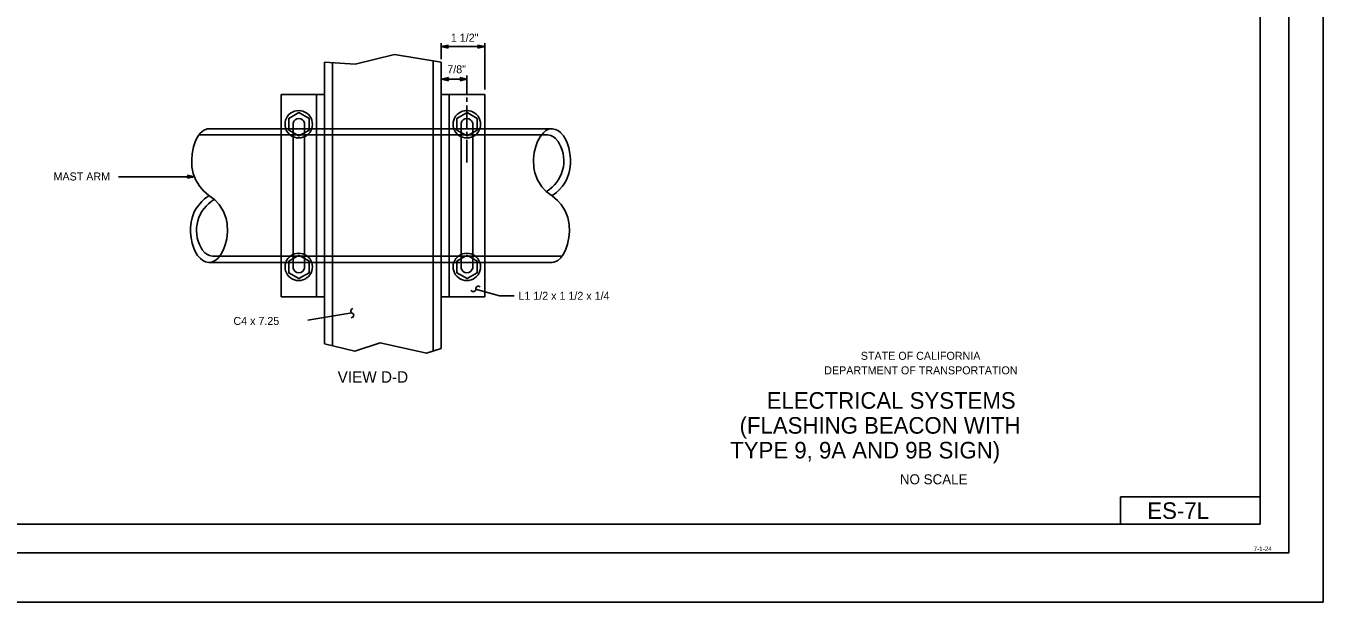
# Model space of a CAD drawing. Extents: x -894 to 866, y -472 to 714.
# Drawn here: x -268 to 866, y -472 to 32 of the extents above; entities that cross this region are included whole.
import ezdxf

# ---------------------------------------------------------------- set-up
doc = ezdxf.new("R2010")
doc.units = 0
for name, color, linetype in [('border_INSIDE-BORDER-anno', 7, 'Continuous'), ('border_PLOTTING-ELEMENTS', 7, 'Continuous'), ('border_rw_22x34_Cut_Lines', 7, 'Continuous'), ('border_SHEET', 7, 'Continuous'), ('border_WITHIN-BORDER-anno', 7, 'Continuous'), ('es_DETAIL', 7, 'Continuous'), ('es_DETAIL-anno', 7, 'Continuous')]:
    doc.layers.add(name, color=color, linetype=linetype)

msp = doc.modelspace()

# ---------------------------------------------------------------- linework, layer by layer
at = {"layer": 'border_PLOTTING-ELEMENTS'}
for points in [[(-894, -472.4), (866, -472.4), (866, 713.6), (-894, 713.6)], [(-864, 670.6), (836, 670.6), (836, -429.4), (-864, -429.4)]]:
    msp.add_lwpolyline(points, close=True, dxfattribs=at)
at = {"layer": 'border_rw_22x34_Cut_Lines'}
msp.add_lwpolyline([(-864, 670.6), (836, 670.6), (836, -429.4), (-864, -429.4)], close=True, dxfattribs=at)
at = {"layer": 'border_SHEET'}
for p, q in [((811, 645.6), (811, -404.4)), ((688.9, -404.4), (688.9, -380.4)), ((688.9, -380.4), (810.9, -380.4)), ((811, -404.4), (-814, -404.4))]:
    msp.add_line(p, q, dxfattribs=at)
at = {"layer": 'es_DETAIL'}
for p, q in [((19.6, -1.7), (54.1, 6.7)), ((54.1, 6.7), (94.9, -0.1)), ((87.9, 1), (87.9, -58.3)), ((-7.1, -0.1), (-7.1, -58.3)), ((-7.1, -0.1), (19.6, -1.7)), ((-0.1, -0.5), (-0.1, -58.3)), ((94.9, -0.1), (94.9, -58.3)), ((-45.1, -28.3), (-45.1, -58.3)), ((-45.1, -28.3), (-7.1, -28.3)), ((-14.1, -28.3), (-14.1, -205.3)), ((94.9, -28.3), (132.9, -28.3)), ((101.9, -28.3), (101.9, -205.3)), ((132.9, -28.3), (132.9, -58.3)), ((-34.6, -53.4), (-34.6, -180.2)), ((-24.6, -53.4), (-24.6, -180.2)), ((112.4, -53.4), (112.4, -180.2)), ((122.4, -53.4), (122.4, -180.2)), ((-117.3, -63.8), (182.5, -63.8)), ((-108.2, -58.3), (112.4, -58.3)), ((-45.1, -58.3), (-45.1, -175.3)), ((-34.6, -58.3), (-24.6, -58.3)), ((-7.1, -58.3), (-7.1, -175.3)), ((-0.1, -58.3), (-0.1, -175.3)), ((87.9, -58.3), (87.9, -175.3)), ((94.9, -58.3), (94.9, -175.3)), ((112.4, -58.3), (122.4, -58.3)), ((122.4, -58.3), (191.8, -58.3)), ((132.9, -58.3), (132.9, -175.3)), ((182.5, -63.8), (188.1, -63.8)), ((-105, -169.8), (-99, -169.8)), ((-98.9, -169.8), (200.6, -169.8)), ((-108.2, -175.3), (191.8, -175.3)), ((-45.1, -175.3), (-45.1, -205.3)), ((-34.6, -175.3), (-24.6, -175.3)), ((-7.1, -175.3), (-7.1, -246.5)), ((-0.1, -175.3), (-0.1, -248.2)), ((87.9, -175.3), (87.9, -252.8)), ((94.9, -175.3), (94.9, -250.7)), ((112.4, -175.3), (122.4, -175.3)), ((132.9, -175.3), (132.9, -205.3)), ((-45.1, -205.3), (-7.1, -205.3)), ((94.9, -205.3), (132.9, -205.3)), ((-7.1, -246.5), (19.4, -252.8)), ((19.4, -252.8), (41.5, -245.5)), ((41.5, -245.5), (81.9, -254.7)), ((81.9, -254.7), (94.9, -250.7))]:
    msp.add_line(p, q, dxfattribs=at)
for points in [[(-20.7, -58.3), (-20.7, -49.3), (-29.5, -44.2), (-38.4, -49.3), (-38.4, -58.3)], [(126.3, -58.3), (126.3, -49.3), (117.5, -44.2), (108.6, -49.3), (108.6, -58.3)], [(-108.2, -58.3), (-109.8, -58.5), (-113.1, -59.9), (-115.9, -62.3), (-118, -65.2), (-119.9, -69), (-121.7, -74.2), (-122.9, -80.2), (-123.3, -85.6), (-123.2, -91.6), (-122, -97.5), (-119.7, -103.3), (-116.2, -109), (-113.1, -112.7), (-108.4, -116.7), (-103.1, -120.6), (-99.3, -124.6), (-95.4, -130.6), (-93.1, -136.9), (-92.3, -141.1), (-92.1, -148.6), (-92.7, -154.6), (-93.9, -159.9), (-95.4, -164), (-97.7, -168.4), (-100.5, -171.8), (-102.8, -173.7), (-105.2, -174.8), (-108.3, -175.3), (-111.3, -174.8), (-113.7, -173.6), (-115.6, -172), (-118.1, -169.2), (-120.3, -165.6), (-121.5, -162.8), (-122.8, -158.5), (-123.8, -153.8), (-124.3, -148.9), (-124.4, -144.9), (-123.8, -140.1), (-122.9, -136.2), (-121.3, -132), (-120.5, -130), (-118.7, -127.3), (-117.2, -125.1), (-114.5, -122), (-112, -119.7), (-110, -118.1), (-108.3, -116.9)], [(-38.4, -58.3), (-38.4, -59.5)], [(-38.4, -59.5), (-29.5, -64.6), (-20.7, -59.5), (-20.7, -58.3)], [(108.6, -58.3), (108.6, -59.5)], [(108.6, -59.5), (117.5, -64.6), (126.3, -59.5), (126.3, -58.3)], [(191.8, -175.3), (193.4, -175.2), (196.7, -173.8), (199.5, -171.3), (201.6, -168.5), (203.6, -164.6), (205.3, -159.4), (206.5, -153.4), (207, -148.1), (206.8, -142.1), (205.6, -136.1), (203.4, -130.3), (199.9, -124.6), (196.7, -121), (192, -117), (186.7, -113.1), (182.9, -109.1), (179, -103), (176.7, -96.8), (175.9, -92.5), (175.7, -85.1), (176.3, -79), (177.6, -73.8), (179, -69.6), (181.3, -65.3), (184.2, -61.8), (186.4, -60), (188.8, -58.8), (191.9, -58.3), (194.9, -58.9), (197.3, -60.1), (199.2, -61.6), (201.7, -64.5), (203.9, -68.1), (205.1, -70.8), (206.4, -75.1), (207.4, -79.9), (207.9, -84.7), (208, -88.7), (207.4, -93.6), (206.5, -97.4), (205, -101.6), (204.1, -103.7), (202.4, -106.4), (200.8, -108.6), (198.1, -111.7), (195.7, -114), (193.6, -115.6), (191.9, -116.8)], [(188.1, -63.8), (190.8, -64.3), (193, -65.4), (194.8, -66.8), (197, -69.4), (198.1, -71.3)], [(-105, -169.8), (-107.8, -169.3), (-110, -168.2), (-111.8, -166.9), (-114, -164.3), (-115.1, -162.4)], [(-38.4, -174.1), (-29.5, -169), (-20.7, -174.1), (-20.7, -175.3)], [(108.6, -174.1), (117.5, -169), (126.3, -174.1), (126.3, -175.3)], [(-38.4, -175.3), (-38.4, -174.1)], [(-20.7, -175.3), (-20.7, -184.4), (-29.5, -189.5), (-38.4, -184.4), (-38.4, -175.3)], [(108.6, -175.3), (108.6, -174.1)], [(126.3, -175.3), (126.3, -184.4), (117.5, -189.5), (108.6, -184.4), (108.6, -175.3)]]:
    msp.add_lwpolyline(points, dxfattribs=at)
for centre, radius, start, end in [((-29.7, -54.4), 12, 340.9762, 199.0751), ((117.3, -54.4), 12, 340.9762, 199.0751), ((-29.6, -54.5), 5.11, 11.8795, 168.1205), ((117.4, -54.5), 5.11, 11.8795, 168.1205), ((-29.7, -54.4), 12, 199.0751, 341.0495), ((117.3, -54.4), 12, 199.0751, 341.0495), ((171, -86.5), 31.1, 300.6616, 29.2288), ((-88, -147.2), 31.1, 119.9607, 209.2288), ((-29.7, -179.2), 12, 18.9505, 160.9249), ((117.3, -179.2), 12, 18.9505, 160.9249), ((-29.7, -179.2), 12, 160.9249, 19.0238), ((-29.6, -179.2), 5.11, 191.8795, 348.1205), ((117.3, -179.2), 12, 160.9249, 19.0238), ((117.4, -179.2), 5.11, 191.8795, 348.1205)]:
    msp.add_arc(centre, radius, start, end, dxfattribs=at)
at = {"layer": 'es_DETAIL-anno'}
for p, q in [((94.9, 2.4), (94.9, 16.5)), ((94.9, 13.5), (100.9, 14.8)), ((94.9, 13.5), (132.9, 13.5)), ((100.9, 12.1), (94.9, 13.5)), ((94.9, 13.5), (94.9, 13.5)), ((96.3, 13.5), (100.7, 14.4)), ((100.7, 12.5), (96.3, 13.5)), ((97.7, 13.5), (100.5, 14.1)), ((100.5, 12.8), (97.7, 13.5)), ((99.1, 13.5), (100.3, 13.7)), ((100.3, 13.2), (99.1, 13.5)), ((100.9, 14.8), (100.1, 13.5)), ((100.1, 13.5), (100.9, 12.1)), ((100.9, 14.8), (100.9, 14.8)), ((100.9, 12.1), (100.9, 12.1)), ((127.7, 13.5), (126.9, 14.8)), ((126.9, 14.8), (126.9, 14.8)), ((126.9, 14.8), (132.9, 13.5)), ((132.9, 13.5), (126.9, 12.1)), ((126.9, 12.1), (127.7, 13.5)), ((126.9, 12.1), (126.9, 12.1)), ((127.2, 14.5), (131.6, 13.5)), ((131.5, 13.5), (127.2, 12.5)), ((127.4, 14.1), (130.2, 13.5)), ((130.2, 13.5), (127.4, 12.8)), ((127.6, 13.7), (128.8, 13.5)), ((128.8, 13.5), (127.6, 13.2)), ((132.9, -23.9), (132.9, 16.5)), ((132.9, 13.5), (132.9, 13.5)), ((95.2, -15), (101.2, -13.6)), ((95.2, -15), (117.4, -15)), ((101.2, -16.3), (95.2, -15)), ((95.2, -15), (95.2, -15)), ((100.9, -15.9), (96.5, -15)), ((96.6, -15), (100.9, -14)), ((97.9, -15), (100.8, -14.3)), ((100.7, -15.6), (97.9, -15)), ((99.3, -15), (100.5, -14.7)), ((100.5, -15.2), (99.3, -15)), ((101.2, -13.6), (100.4, -15)), ((100.4, -15), (101.2, -16.3)), ((101.2, -13.6), (101.2, -13.6)), ((101.2, -16.3), (101.2, -16.3)), ((112.2, -15), (111.4, -13.6)), ((111.4, -13.6), (111.4, -13.6)), ((111.4, -13.6), (117.4, -15)), ((117.4, -15), (111.4, -16.3)), ((111.4, -16.3), (112.2, -15)), ((111.4, -16.3), (111.4, -16.3)), ((111.7, -14), (116.1, -15)), ((116, -15), (111.7, -15.9)), ((111.9, -14.3), (114.7, -15)), ((114.7, -15), (111.9, -15.6)), ((112.1, -14.7), (113.3, -15)), ((113.3, -15), (112.1, -15.2)), ((117.4, -15), (117.4, -15)), ((-187.2, -100.3), (-120.9, -100.3)), ((-126.1, -100.3), (-126.9, -99)), ((-126.9, -99), (-126.9, -99)), ((-126.9, -99), (-120.9, -100.3)), ((-120.9, -100.3), (-126.9, -101.6)), ((-126.9, -101.6), (-126.1, -100.3)), ((-126.9, -101.6), (-126.9, -101.6)), ((-126.7, -99.3), (-122.3, -100.3)), ((-122.3, -100.3), (-126.7, -101.3)), ((-126.5, -99.7), (-123.7, -100.3)), ((-123.7, -100.3), (-126.5, -100.9)), ((-126.3, -100), (-125.1, -100.3)), ((-125.1, -100.3), (-126.3, -100.6)), ((-120.9, -100.3), (-120.9, -100.3)), ((145.7, -204.6), (125, -198.7)), ((145.7, -204.6), (158.7, -204.6)), ((-21.8, -225.9), (16.7, -219.4))]:
    msp.add_line(p, q, dxfattribs=at)
for points in [[(117.4, -11.7), (117.4, -27.9)], [(117.4, -30.9), (117.4, -34.9)], [(117.4, -37.9), (117.4, -57.9)], [(117.4, -60.9), (117.4, -64.9)], [(117.4, -67.9), (117.4, -87.9)]]:
    msp.add_lwpolyline(points, dxfattribs=at)
for centre, start, end in [((123, -198.8), 202.0837, 10.1933), ((127.1, -198.2), 38.7267, 186.0325), ((17.9, -217.7), 98.7267, 246.0325), ((16.3, -221.6), 262.0837, 70.1933)]:
    msp.add_arc(centre, 2.07, start, end, dxfattribs=at)

# ---------------------------------------------------------------- texts
at = {"layer": 'border_INSIDE-BORDER-anno'}
for s, height, p in [('STATE OF CALIFORNIA', 7, (461.8, -260.5)), ('DEPARTMENT OF TRANSPORTATION', 7, (429.8, -273.2)), ('ELECTRICAL SYSTEMS', 14.5, (379.5, -303.3)), ('(FLASHING BEACON WITH', 14.5, (355.8, -325.1)), ('TYPE 9, 9A AND 9B SIGN)', 14.5, (347.6, -346.8)), ('NO SCALE', 8.75, (495.9, -369.4))]:
    msp.add_text(s, height=height, dxfattribs=at).set_placement(p)
at = {"layer": 'border_WITHIN-BORDER-anno'}
for s, height, p in [('ES-7L', 14.5, (712.3, -399.7)), ('7-1-24', 4, (805.2, -427.9))]:
    msp.add_text(s, height=height, dxfattribs=at).set_placement(p)
at = {"layer": 'es_DETAIL-anno'}
for s, height, p in [('1 1/2"', 7, (103.3, 17.8)), ('7/8"', 7, (100.2, -9.8)), ('MAST ARM', 7, (-244.1, -103.6)), ('L1 1/2 x 1 1/2 x 1/4', 7, (162.4, -208)), ('C4 x 7.25', 7, (-86.8, -230)), ('VIEW D-D', 10, (4.3, -280.5))]:
    msp.add_text(s, height=height, dxfattribs=at).set_placement(p)

doc.saveas('drawing.dxf')
